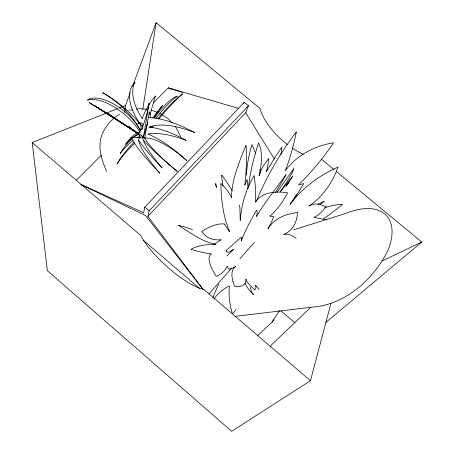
<?xml version="1.0" encoding="UTF-8"?>
<svg xmlns="http://www.w3.org/2000/svg" width="454" height="454" viewBox="0 0 454 454"><rect width="100%" height="100%" fill="white"/><g stroke="black" fill="none" stroke-linecap="round" stroke-linejoin="round"><path stroke-width="0.68" d="M246.397 175.204L246.851 169.558A207.347 156.431 32 0 1 252.004 144.565L255.676 153.548M124.691 112.564L125.474 105.532L130.133 92.945M142.755 109.505L156.114 22.7L259.836 108.336A45.008 20.623 42.6 0 0 278.864 137.216L284.686 142.437A45.008 20.623 42.6 0 0 287.444 144.633M202.972 289.181L147.891 216.365L245.654 112.683L248.452 105.72L244.269 102.263L144.775 207.16L143.623 212.733L80.716 184.341M147.891 216.365L149.116 210.86L248.452 105.72M117.592 108.659L32.2 142.539L47.369 270.658L231.659 431.3L310.451 380.719L330.972 303.317M147.766 122.285L143.436 137.148L142.204 138.402M149.933 114.856L155.444 95.947A256.033 134.157 29.7 0 0 142.227 118.573M132.585 86.317L156.114 22.7M243.775 103.54L244.269 102.263M270.414 346.992L271.299 345.063L310.979 307.103M288.999 182.446L285.986 186.174A55.405 3.944 -49.9 0 0 292.285 176.668L292.62 176.067M326.432 219.832L313.947 217.421A56.024 41.064 44.7 0 0 325.586 207.126L326.375 205.906M257.753 335.551L272.06 322.17L279.579 310.474M290.742 203.443L291.502 202.268M292.268 201.094L296.473 194.635M272.06 322.17L273.677 319.678M280.51 191.418L292.291 176.663M268.195 158.253L268.28 159.144C264.279 164.025 260.795 169.541 259.183 175.698A138.311 45.928 -53.4 0 0 258.553 143.033A197.013 53.566 -58.1 0 0 248.684 186.577M209.067 293.8L231.506 268.348M239.916 258.803L254.41 242.362M134.946 82.412C129.719 87.196 128.72 94.869 129.969 101.526A58.719 31.076 38.4 0 0 140.853 124.827M233.464 249.365L226.813 256.05M76.437 180.227L101.39 155.12M153.293 102.899L168.264 87.832L238.832 108.483M226.308 250.534L238.378 239.547A99.085 6.753 -49.4 0 1 241.829 237.221L241.335 240.841L241.585 240.563A648.709 34.373 -51.5 0 1 256.555 210.23A440.93 31.627 -48.1 0 1 256.538 216.354M325.79 322.465L421.8 242.061L336.193 171.379M220.95 239.769L213.38 244.995M119.567 114.192C110.407 119.68 103.478 128.448 100.686 138.782C98.212 150.098 102.263 161.17 106.616 171.47M309.185 205.997C314.134 202.592 320.944 203.778 325.597 207.132M382.296 260.897L421.8 242.061M119.567 107.882L125.474 105.532M254.155 289.896L254.563 289.748C251.346 286.565 247.322 283.512 245.869 279.062A142.068 26.894 38.3 0 1 236.608 286.423M283.932 234.383C288.347 233.146 292.671 235.995 296.235 238.276M294.044 229.735L345.409 213.528C357.712 208.681 373.818 204.93 385.088 214.243C395.207 223.43 392.659 239.014 387.926 250.307C374.317 278.705 345.556 304.543 313.203 307.017L235.24 316.347M129.044 110.294L132.472 109.698M136.427 109.13L139.719 108.659L146.404 109.312M236.613 286.429L234.514 286.236L232.93 281.361M215.48 244.156C201.65 241.778 190.26 232.437 178.45 225.394A215.656 42.699 41.4 0 1 192.536 229.696M182.423 92.446L168.264 87.832L170.647 89.336M151.012 110.084L158.616 112.728M81.3 184.778L145.547 215.531L202.887 289.249M98.024 107.797L94.16 105.339A66.074 0.789 32.7 0 1 137.278 132.971M159.808 113.313L168.394 118.931L172.1 122.915M129.004 126.7L144.809 138.022A53.073 17.825 43.6 0 1 186.651 160.534A64.281 21.332 43.6 0 0 148.01 134.049A154.105 51.41 41.4 0 1 186.078 140.331A113.063 38.113 42.5 0 0 149.23 127.131A147.959 50.967 41.5 0 1 194.857 132.619A137.136 46.836 42.1 0 0 148.316 117.45M321.472 159.223L334.013 169.58M280.901 310.848L294.941 322.783M144.775 207.16L149.116 210.86M32.2 142.539L140.678 235.393A47.954 13.194 42.4 0 0 163.417 263.377L169.592 268.933A47.954 13.194 42.4 0 0 203.517 289.181L310.451 380.719M143.186 240.172L199.607 288.489M259.172 289.51L255.511 285.305A57.232 10.697 39.5 0 1 254.552 289.743M253.36 294.606L251.119 291.11L250.483 287.149M224.497 224.032L229.429 231.767L229.69 231.5A612.321 143.77 -62 0 1 220.843 183.49A426.476 133.669 -46.9 0 1 231.58 197.615A114.958 34.135 -56.9 0 1 236.369 170.483L241.579 155.853L246.04 145.399A753.345 271.486 -41.6 0 1 244.78 185.101L247.05 179.625A447.338 148.52 -46.8 0 1 248.06 188.58M245.654 112.683L274.426 159.082M232.187 190.742L227.749 183.501L221.734 174.926A222.42 86.748 37.5 0 0 222.954 185.868M175.346 126.405L180.754 136.665M238.98 204.811L239.854 207.217L240.262 220.445A1127.611 330.268 25.8 0 1 254.098 175.636A388.493 121.706 49.1 0 1 255.528 202.2A132.358 49.038 38.6 0 1 260.346 196.996C268.201 191.469 278.438 191.526 287.569 192.814A649.929 209.118 53.5 0 1 269.846 216.155L273.739 216.462A420.166 136.83 49.8 0 1 268.025 228.544M216.53 187.366L215.667 183.541L216.28 187.44M108.41 113.602L116.224 119.147A59.275 0.8 32.6 0 0 137.346 133.016M259.904 169.643L260.409 173.014M139.106 134.31A39.85 0.482 32.7 0 0 123.346 124.118L97.604 107.774A37.733 0.46 32.7 0 0 89.12 102.576A35.174 0.431 32.7 0 1 99.057 108.608L119.794 121.768A37.115 0.454 32.7 0 1 139.815 134.736A51.223 0.619 32.7 0 0 138.254 133.714M141.347 135.774A39.85 0.482 32.7 0 1 142.414 136.472M98.019 107.791A51.223 0.619 32.7 0 1 137.187 133.016M133.601 130.434A59.775 0.817 32.6 0 1 108.347 113.557M133.567 130.412A263.592 3.598 32.4 0 1 128.998 126.7M141.563 125.872A66.619 31.439 39.7 0 0 102.542 92.616L106.582 95.051A51.58 24.635 40 0 1 140.462 130.661M142.284 118.568A59.128 31.593 38.5 0 1 134.883 82.367M140.473 130.627A37.307 18.018 39.7 0 0 125.696 112.484C119.26 107.019 112.025 102.388 103.994 99.659A35.35 17.099 39.7 0 0 87.463 100.062A37.954 18.245 39.7 0 1 100.618 100.771C110.697 103.875 119.652 109.834 127.404 116.882A40.088 19.238 39.6 0 1 140.207 132.625M152.079 127.67A53.436 11.032 -50.5 0 1 153.214 126.161M158.758 119.113A53.436 11.032 -50.5 0 1 182.667 93.87A43.845 9.188 -50.5 0 0 158.066 118.528M150.864 127.897A43.845 9.188 -50.5 0 1 152.067 126.252M150.019 127.409A29.782 6.39 -50.6 0 1 150.688 126.291M156.074 118.346A29.782 6.39 -50.6 0 1 177.315 96.22A23.875 5.198 -50.6 0 0 154.559 117.739M153.832 118.136A40.588 8.722 -50.8 0 1 162.521 105.566A24.34 5.329 -50.7 0 0 152.941 118.074M150.308 117.16A119.493 28.052 -48.8 0 0 149.275 111.803L144.809 138.022A53.027 8.399 38.6 0 0 177.276 171.379A64.201 10.05 38.6 0 1 143.089 139.713A153.968 24.215 39.5 0 0 162.146 167.969A112.978 17.961 39 0 1 138.436 139.548A147.953 24.045 39.5 0 0 159.78 173.139A137.091 22.087 39.2 0 1 130.922 137.437L144.809 138.022L143.436 137.148L149.128 102.956A325.314 85.102 -45.8 0 1 141.671 129.702A32.223 7.423 -49.9 0 0 137.88 123.374A39.901 9.233 -49.8 0 1 139.565 132.664A13.881 3.138 -50.1 0 0 125.559 144.287A19.17 4.307 -49.9 0 1 139.531 134.889L139.611 136.716L139.65 135.491A16.032 3.598 -50 0 0 133.431 137.636M134.157 142.34A22.229 4.869 -49.9 0 0 117.047 164.019A24.584 5.352 -49.9 0 1 134.832 143.328M139.106 138.339A22.229 4.869 -49.9 0 1 140.814 137.295A23.438 5.198 -49.9 0 0 137.125 137.687M132.432 138.487A16.032 3.598 -50 0 0 120.208 153.48A23.438 5.198 -49.9 0 1 133.096 140.36M289.947 204.408A389.226 248.026 62.8 0 0 303.726 183.62L298.511 184.892A562.654 345.267 69.7 0 0 333.605 142.772C320.847 144.826 308.476 149.746 298.199 157.64A125.412 91.629 35.4 0 0 285.498 170.375A365.459 227.204 61.2 0 0 296.366 131.87A870.539 493.549 12.2 0 0 256.402 201.196M289.97 204.425A227.113 156.25 28.8 0 1 328.219 171.862L338.043 167.021L336.346 171.47A138.061 101.214 51.7 0 1 309.18 205.985M268.042 228.555A239.843 83.695 35.8 0 1 287.552 214.464L297.512 212.313L297.256 215.258A145.74 54.435 44.4 0 1 283.926 234.377M232.908 281.344A232.459 41.218 42.3 0 1 235.62 266.583M235.598 266.56A407.493 68.004 35.8 0 1 228.742 269.205L227.062 266.294A628.926 105.413 33.9 0 1 216.269 276.344C212.966 270.771 209.056 264.864 209.027 258.15A128.55 24.113 41 0 1 211.348 253.911A378.023 60.461 36 0 1 190.986 249.359A1078.108 167.583 47.2 0 1 215.656 244.734M233.441 249.394A196.974 13.779 -50.5 0 1 226.336 250.494M275.493 192.519A816.604 69.093 -46.9 0 0 286.077 174.642L267.792 199.312A117.875 7.962 -50.3 0 0 256.55 216.342M277.315 192.053A201.701 12.44 -50.6 0 1 293.795 168.672A141.988 10.783 -49.5 0 1 280.504 191.429M323.254 218.907A91.515 33.295 -38.1 0 0 342.549 204.351A70.642 29.243 -39.2 0 0 324.865 207.79M317.794 204.3A236.988 112.32 -41.5 0 1 324.196 201.326A199.266 93.592 -37.7 0 0 320.235 204.221M253.406 294.567A278.455 108.971 -33.8 0 1 244.922 283.358M220.933 239.797A192.195 58.861 -57.8 0 1 201.678 231.534A95.471 28.693 -52.6 0 1 224.458 224.089M268.274 159.144A54.162 16.923 -55 0 1 266.311 171.726L273.779 159.337A90.505 24.76 -56 0 1 281.894 147.147A74.337 23.177 -55 0 1 280.907 154.485M212.864 297.773A240.064 188.274 52.6 0 1 218.732 284.198M214.01 298.982A54.032 45.706 41.8 0 1 229.401 285.912A76.953 62.811 42.1 0 0 232.505 313.896A51.631 43.868 33.3 0 0 235.927 309.736M303.306 154.235A45.008 20.623 42.6 0 1 291.95 147.879"/></g></svg>
